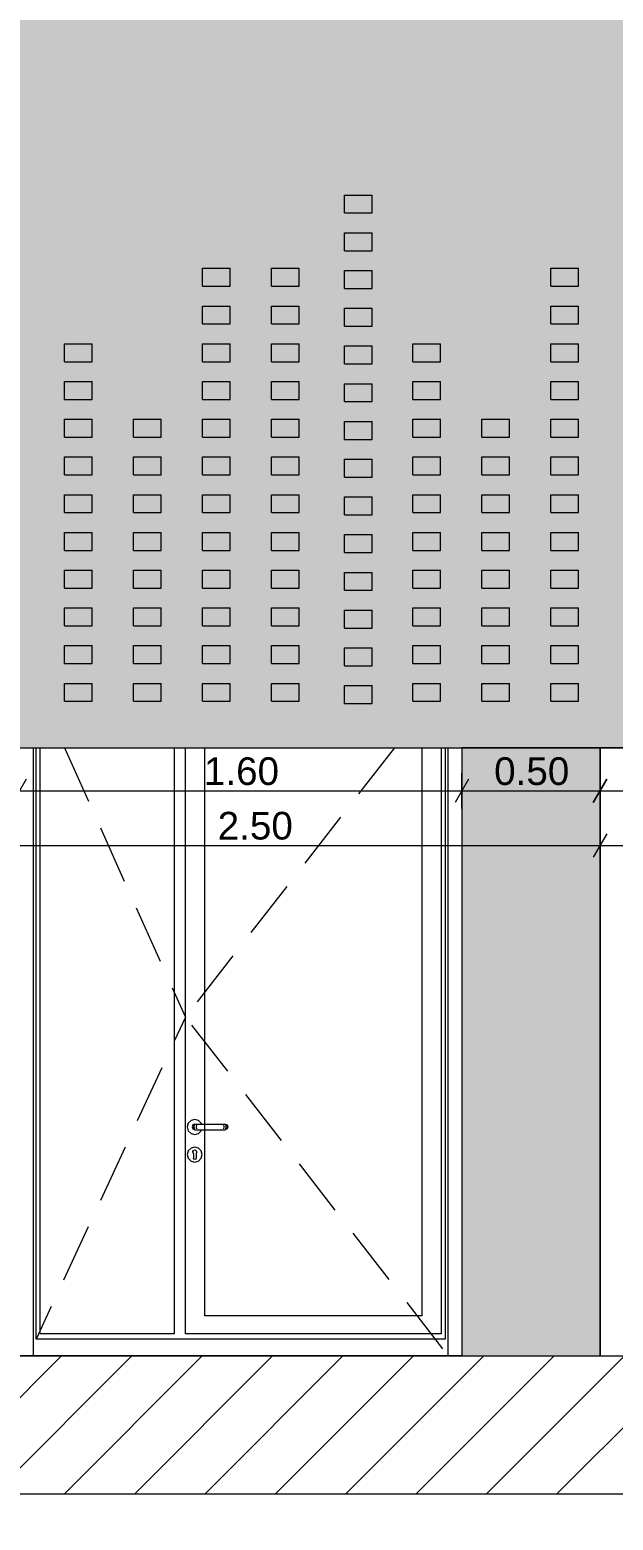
# Model space of a CAD drawing. Header units: millimetres. Extents: x 475616349 to 476941521, y 4620115302 to 4621446928.
# Drawn here: x 476659499 to 476661610, y 4620516726 to 4620522118 of the extents above; entities that cross this region are included whole.
import ezdxf

# ---------------------------------------------------------------- set-up
doc = ezdxf.new("R2010")
doc.units = ezdxf.units.MM
doc.header["$MEASUREMENT"] = 0
doc.linetypes.add('Hidden Line', pattern=[317.5, 211.666667, -105.833333])
for name, color, linetype, lineweight in [('2D Drafting - General_Pen_No__30_Pen_No__9_Pen_No__9_Pen_No__253', 252, 'Continuous', 0), ('2D Drafting - General_Pen_No__30_Pen_No__9_Pen_No__9_Pen_No__7', 7, 'Continuous', 0), ('2D Drafting - General_Pen_No__7_Pen_No__250', 7, 'Continuous', 0), ('2D Drafting - General_Pen_No__7_Pen_No__7', 7, 'Continuous', 0), ('New_2D Drafting - General_Pen_No__30_Pen_No__9_Pen_No__9_Pen_No__7', 7, 'Continuous', 0), ('New_2D Drafting - General_Pen_No__4', 7, 'Continuous', 0), ('New_2D Drafting - General_Pen_No__42', 250, 'Continuous', 0), ('New_Structural - Bearing_Pen_No__250', 7, 'Continuous', 0), ('New_zoma_Pen_No__4', 7, 'Continuous', 0), ('New_zoma_Pen_No__7', 7, 'Continuous', 0), ('zoma_Pen_No__142', 142, 'Continuous', 0)]:
    doc.layers.add(name, color=color, linetype=linetype, lineweight=lineweight)
doc.layers.add('New_2D Drafting - General_Pen_No__30_Pen_No__9_Pen_No__9_Pen_No__254', color=7, linetype='Continuous', lineweight=0, true_color=0xcccccc)
doc.layers.add('New_zoma', color=7, linetype='Continuous')
doc.layers.add('zoma', color=7, linetype='Continuous')
doc.styles.add('GENERATED_STYLE_1', font='arial.ttf')
doc.styles.add('GENERATED_STYLE_2', font='arial.ttf')
doc.dimstyles.new('GENERATED_STYLE__1', dxfattribs={"dimtxt": 200, "dimasz": 64.421331, "dimexe": 0.18, "dimexo": 3, "dimgap": 0.09, "dimtad": 1, "dimtih": 1, "dimtoh": 1, "dimlfac": 0.001, "dimzin": 0, "dimdsep": 46, "dimtxsty": 'GENERATED_STYLE_2', "dimblk": 'ARROWHEAD_2', "dimblk1": 'ARROWHEAD_2', "dimblk2": 'ARROWHEAD_2', "dimcen": 0.09, "dimclrd": 142, "dimclre": 142, "dimclrt": 142, "dimadec": 0, "dimazin": 0, "dimtfac": 1, "dimtdec": 4, "dimtmove": 0, "dimatfit": 3, "dimfxl": 1, "dimtolj": 1, "dimtzin": 0, "dimarcsym": 0})
doc.dimstyles.new('GENERATED_STYLE__18', dxfattribs={"dimtxt": 100, "dimasz": 64.421331, "dimexe": 0.18, "dimexo": 3, "dimgap": 0.09, "dimtad": 1, "dimtih": 1, "dimtoh": 1, "dimlfac": 0.001, "dimzin": 0, "dimdsep": 46, "dimtxsty": 'GENERATED_STYLE_1', "dimblk": 'ARROWHEAD_2', "dimblk1": 'ARROWHEAD_2', "dimblk2": 'ARROWHEAD_2', "dimcen": 0.09, "dimclrd": 7, "dimclre": 7, "dimclrt": 7, "dimadec": 0, "dimazin": 0, "dimtfac": 1, "dimtdec": 4, "dimtmove": 0, "dimatfit": 3, "dimfxl": 1, "dimtolj": 1, "dimtzin": 0, "dimarcsym": 0})
doc.dimstyles.new('GENERATED_STYLE__19', dxfattribs={"dimtxt": 100, "dimasz": 64.421331, "dimexe": 0.18, "dimexo": 3, "dimgap": 0.09, "dimtad": 1, "dimlfac": 0.001, "dimzin": 0, "dimdsep": 46, "dimtxsty": 'GENERATED_STYLE_1', "dimblk": 'ARROWHEAD_2', "dimblk1": 'ARROWHEAD_2', "dimblk2": 'ARROWHEAD_2', "dimcen": 0.09, "dimclrd": 7, "dimclre": 7, "dimclrt": 7, "dimadec": 0, "dimazin": 0, "dimtfac": 1, "dimtdec": 4, "dimtmove": 0, "dimatfit": 3, "dimfxl": 1, "dimtolj": 1, "dimtzin": 0, "dimarcsym": 0})

# ---------------------------------------------------------------- blocks, each defined once
blk = doc.blocks.new('*D215', base_point=(476577134.1, 4620325125.7))
at = {"layer": 'zoma_Pen_No__142', "color": 142, "linetype": 'Continuous', "lineweight": 0, "transparency": 16777216}
for p, q in [((476647960.3, 4620514642.2), (476647911.3, 4620514557.4)), ((476647935.8, 4620514536.2), (476647935.8, 4620514663.4)), ((476689711.3, 4620514557.4), (476689760.3, 4620514642.2)), ((476689735.8, 4620514536.2), (476689735.8, 4620514663.4)), ((476647894.3, 4620514599.8), (476647935.8, 4620514599.8)), ((476647935.8, 4620514599.8), (476689735.8, 4620514599.8)), ((476689735.8, 4620514599.8), (476689777.2, 4620514599.8))]:
    blk.add_line(p, q, dxfattribs=at)
at = {"layer": 'zoma_Pen_No__142', "color": 142, "lineweight": 0, "transparency": 16777216, "insert": (476668493.8, 4620514639.8), "char_height": 200, "attachment_point": 7, "style": 'GENERATED_STYLE_2'}
blk.add_mtext('\\A1;{\\pql;\\fArial CYR|b0|i0|c204|p34;41.80}', dxfattribs=at)
blk = doc.blocks.new('ARROWHEAD_2')
at = {"color": 0, "linetype": 'Continuous', "lineweight": 0}
for p, q in [((0, 0), (-1, 0)), ((-0.378, -0.655), (0.378, 0.655))]:
    blk.add_line(p, q, dxfattribs=at)
blk = doc.blocks.new('*D219', base_point=(476577134.1, 4620325125.7))
at = {"layer": 'zoma_Pen_No__142', "color": 142, "linetype": 'Continuous', "lineweight": 0, "transparency": 16777216}
for p, q in [((476655062.5, 4620515328.6), (476655062.5, 4620515455.8)), ((476661562, 4620515328.6), (476661562, 4620515455.8)), ((476655087, 4620515434.6), (476655038.1, 4620515349.8)), ((476655062.5, 4620515392.2), (476661562, 4620515392.2)), ((476661586.5, 4620515434.6), (476661537.5, 4620515349.8))]:
    blk.add_line(p, q, dxfattribs=at)
at = {"layer": 'zoma_Pen_No__142', "color": 142, "lineweight": 0, "transparency": 16777216, "insert": (476658046.2, 4620515432.2), "char_height": 200, "attachment_point": 7, "style": 'GENERATED_STYLE_2'}
blk.add_mtext('\\A1;{\\pql;\\fArial CYR|b0|i0|c204|p34;6.50}', dxfattribs=at)
blk = doc.blocks.new('*D220', base_point=(476577134.1, 4620325125.7))
at = {"layer": 'zoma_Pen_No__142', "color": 142, "linetype": 'Continuous', "lineweight": 0, "transparency": 16777216}
for p, q in [((476661562, 4620515328.6), (476661562, 4620515455.8)), ((476668462.5, 4620515328.6), (476668462.5, 4620515455.8)), ((476661586.5, 4620515434.6), (476661537.5, 4620515349.8)), ((476661562, 4620515392.2), (476668462.5, 4620515392.2)), ((476668487, 4620515434.6), (476668438.1, 4620515349.8))]:
    blk.add_line(p, q, dxfattribs=at)
at = {"layer": 'zoma_Pen_No__142', "color": 142, "lineweight": 0, "transparency": 16777216, "char_height": 200, "attachment_point": 7, "style": 'GENERATED_STYLE_2'}
for s, insert in [('\\A1;{\\pql;\\fArial CYR|b0|i0|c204|p34;6.90}', (476664746.2, 4620515432.2)), ('\\A1;{\\pql;\\fArial CYR|b0|i0|c204|p34;0.40}', (476667905.9, 4620515432.2))]:
    blk.add_mtext(s, dxfattribs=dict(at, insert=insert))
blk = doc.blocks.new('*D625', base_point=(476577134.1, 4620325125.7))
at = {"layer": 'New_zoma_Pen_No__4', "color": 7, "linetype": 'Continuous', "lineweight": 0, "transparency": 16777216}
for p, q in [((476659486.5, 4620519406.6), (476659437.6, 4620519321.8)), ((476659462, 4620519300.6), (476659462, 4620519427.8)), ((476661086.5, 4620519406.6), (476661037.6, 4620519321.8)), ((476661062, 4620519300.6), (476661062, 4620519427.8)), ((476659462, 4620519364.2), (476661062, 4620519364.2))]:
    blk.add_line(p, q, dxfattribs=at)
at = {"layer": 'New_zoma_Pen_No__7', "color": 7, "lineweight": 0, "transparency": 16777216, "insert": (476660129, 4620519384.2), "char_height": 100, "attachment_point": 7, "style": 'GENERATED_STYLE_1'}
blk.add_mtext('\\A1;{\\pql;\\fArial|b0|i0|c0|p34;1.60}', dxfattribs=at)
blk = doc.blocks.new('*D626', base_point=(476577134.1, 4620325125.7))
at = {"layer": 'New_zoma_Pen_No__4', "color": 7, "linetype": 'Continuous', "lineweight": 0, "transparency": 16777216}
for p, q in [((476661086.5, 4620519406.6), (476661037.6, 4620519321.8)), ((476661062, 4620519300.6), (476661062, 4620519427.8)), ((476661537.5, 4620519321.8), (476661586.5, 4620519406.6)), ((476661562, 4620519300.6), (476661562, 4620519427.8)), ((476661062, 4620519364.2), (476661562, 4620519364.2)), ((476661562, 4620519364.2), (476661603.5, 4620519364.2))]:
    blk.add_line(p, q, dxfattribs=at)
at = {"layer": 'New_zoma_Pen_No__7', "color": 7, "lineweight": 0, "transparency": 16777216, "insert": (476661179, 4620519384.2), "char_height": 100, "attachment_point": 7, "style": 'GENERATED_STYLE_1'}
blk.add_mtext('\\A1;{\\pql;\\fArial|b0|i0|c0|p34;0.50}', dxfattribs=at)
blk = doc.blocks.new('*D634', base_point=(476577134.1, 4620325125.7))
at = {"layer": 'New_zoma_Pen_No__4', "color": 7, "linetype": 'Continuous', "lineweight": 0, "transparency": 16777216}
for p, q in [((476659061.9, 4620519103.3), (476659061.9, 4620519230.4)), ((476661562, 4620519103.3), (476661562, 4620519230.4)), ((476659086.4, 4620519209.3), (476659037.5, 4620519124.5)), ((476659061.9, 4620519166.9), (476661562, 4620519166.9)), ((476661586.5, 4620519209.3), (476661537.5, 4620519124.5))]:
    blk.add_line(p, q, dxfattribs=at)
at = {"layer": 'New_zoma_Pen_No__7', "color": 7, "lineweight": 0, "transparency": 16777216, "insert": (476660178.9, 4620519186.9), "char_height": 100, "attachment_point": 7, "style": 'GENERATED_STYLE_1'}
blk.add_mtext('\\A1;{\\pql;\\fArial|b0|i0|c0|p34;2.50}', dxfattribs=at)
blk = doc.blocks.new('*D635', base_point=(476577134.1, 4620325125.7))
at = {"layer": 'New_zoma_Pen_No__4', "color": 7, "linetype": 'Continuous', "lineweight": 0, "transparency": 16777216}
for p, q in [((476661562, 4620519103.3), (476661562, 4620519230.4)), ((476662862.1, 4620519103.3), (476662862.1, 4620519230.4)), ((476661586.5, 4620519209.3), (476661537.5, 4620519124.5)), ((476661562, 4620519166.9), (476662862.1, 4620519166.9)), ((476662886.5, 4620519209.3), (476662837.6, 4620519124.5))]:
    blk.add_line(p, q, dxfattribs=at)
at = {"layer": 'New_zoma_Pen_No__7', "color": 7, "lineweight": 0, "transparency": 16777216, "insert": (476662079, 4620519186.9), "char_height": 100, "attachment_point": 7, "style": 'GENERATED_STYLE_1'}
blk.add_mtext('\\A1;{\\pql;\\fArial|b0|i0|c0|p34;1.30}', dxfattribs=at)
blk = doc.blocks.new('*D671', base_point=(476577134.1, 4620325125.7))
at = {"layer": 'New_zoma_Pen_No__4', "color": 7, "linetype": 'Continuous', "lineweight": 0, "transparency": 16777216}
for p, q in [((476656084.1, 4620518895.9), (476655999.4, 4620518944.8)), ((476656041.7, 4620518920.4), (476656041.7, 4620518961.8)), ((476656105.3, 4620518920.4), (476655978.2, 4620518920.4)), ((476656041.7, 4620518320.4), (476656041.7, 4620518920.4)), ((476656105.3, 4620518320.4), (476655978.2, 4620518320.4)), ((476655999.4, 4620518344.8), (476656084.1, 4620518295.9)), ((476656041.7, 4620518278.9), (476656041.7, 4620518320.4))]:
    blk.add_line(p, q, dxfattribs=at)
at = {"layer": 'New_zoma_Pen_No__7', "color": 7, "lineweight": 0, "transparency": 16777216, "insert": (476656021.7, 4620518487.3), "char_height": 100, "attachment_point": 7, "rotation": 90, "style": 'GENERATED_STYLE_1'}
blk.add_mtext('\\A1;{\\pql;\\fArial|b0|i0|c0|p34;0.60}', dxfattribs=at)
blk = doc.blocks.new('*D672', base_point=(476577134.1, 4620325125.7))
at = {"layer": 'New_zoma_Pen_No__4', "color": 7, "linetype": 'Continuous', "lineweight": 0, "transparency": 16777216}
for p, q in [((476652084.6, 4620518895.9), (476651999.8, 4620518944.8)), ((476652042.2, 4620518920.4), (476652042.2, 4620518961.8)), ((476652105.7, 4620518920.4), (476651978.6, 4620518920.4)), ((476652042.2, 4620518320.4), (476652042.2, 4620518920.4)), ((476652105.7, 4620518320.4), (476651978.6, 4620518320.4)), ((476651999.8, 4620518344.8), (476652084.6, 4620518295.9)), ((476652042.2, 4620518278.9), (476652042.2, 4620518320.4))]:
    blk.add_line(p, q, dxfattribs=at)
at = {"layer": 'New_zoma_Pen_No__7', "color": 7, "lineweight": 0, "transparency": 16777216, "insert": (476652022.2, 4620518487.3), "char_height": 100, "attachment_point": 7, "rotation": 90, "style": 'GENERATED_STYLE_1'}
blk.add_mtext('\\A1;{\\pql;\\fArial|b0|i0|c0|p34;0.60}', dxfattribs=at)
blk = doc.blocks.new('*D673', base_point=(476577134.1, 4620325125.7))
at = {"layer": 'New_zoma_Pen_No__4', "color": 7, "linetype": 'Continuous', "lineweight": 0, "transparency": 16777216}
for p, q in [((476649305.9, 4620518320.4), (476649178.7, 4620518320.4)), ((476649199.9, 4620518344.8), (476649284.7, 4620518295.9)), ((476649242.3, 4620517320.3), (476649242.3, 4620518320.4)), ((476649199.9, 4620517344.8), (476649284.7, 4620517295.8)), ((476649305.9, 4620517320.3), (476649178.7, 4620517320.3)), ((476649242.3, 4620517278.8), (476649242.3, 4620517320.3))]:
    blk.add_line(p, q, dxfattribs=at)
at = {"layer": 'New_zoma_Pen_No__7', "color": 7, "lineweight": 0, "transparency": 16777216, "insert": (476649222.3, 4620517687.3), "char_height": 100, "attachment_point": 7, "rotation": 90, "style": 'GENERATED_STYLE_1'}
blk.add_mtext('\\A1;{\\pql;\\fArial|b0|i0|c0|p34;1.00}', dxfattribs=at)
blk = doc.blocks.new('*D674', base_point=(476577134.1, 4620325125.7))
at = {"layer": 'New_zoma_Pen_No__4', "color": 7, "linetype": 'Continuous', "lineweight": 0, "transparency": 16777216}
for p, q in [((476649199.9, 4620518944.8), (476649284.7, 4620518895.9)), ((476649305.9, 4620518920.4), (476649178.7, 4620518920.4)), ((476649242.3, 4620518320.4), (476649242.3, 4620518920.4)), ((476649305.9, 4620518320.4), (476649178.7, 4620518320.4)), ((476649199.9, 4620518344.8), (476649284.7, 4620518295.9))]:
    blk.add_line(p, q, dxfattribs=at)
at = {"layer": 'New_zoma_Pen_No__7', "color": 7, "lineweight": 0, "transparency": 16777216, "insert": (476649222.3, 4620518487.3), "char_height": 100, "attachment_point": 7, "rotation": 90, "style": 'GENERATED_STYLE_1'}
blk.add_mtext('\\A1;{\\pql;\\fArial|b0|i0|c0|p34;0.60}', dxfattribs=at)
blk = doc.blocks.new('*D675', base_point=(476577134.1, 4620325125.7))
at = {"layer": 'New_zoma_Pen_No__4', "color": 7, "linetype": 'Continuous', "lineweight": 0, "transparency": 16777216}
for p, q in [((476649284.7, 4620519495.9), (476649199.9, 4620519544.8)), ((476649242.3, 4620519520.4), (476649242.3, 4620519561.8)), ((476649305.9, 4620519520.4), (476649178.7, 4620519520.4)), ((476649242.3, 4620518920.4), (476649242.3, 4620519520.4)), ((476649199.9, 4620518944.8), (476649284.7, 4620518895.9)), ((476649305.9, 4620518920.4), (476649178.7, 4620518920.4))]:
    blk.add_line(p, q, dxfattribs=at)
at = {"layer": 'New_zoma_Pen_No__7', "color": 7, "lineweight": 0, "transparency": 16777216, "insert": (476649222.3, 4620519087.3), "char_height": 100, "attachment_point": 7, "rotation": 90, "style": 'GENERATED_STYLE_1'}
blk.add_mtext('\\A1;{\\pql;\\fArial|b0|i0|c0|p34;0.60}', dxfattribs=at)
blk = doc.blocks.new('*D676', base_point=(476577134.1, 4620325125.7))
at = {"layer": 'New_zoma_Pen_No__4', "color": 7, "linetype": 'Continuous', "lineweight": 0, "transparency": 16777216}
for p, q in [((476661586.5, 4620519406.6), (476661537.5, 4620519321.8)), ((476661562, 4620519300.6), (476661562, 4620519427.8)), ((476665137.7, 4620519321.8), (476665186.7, 4620519406.6)), ((476665162.2, 4620519300.6), (476665162.2, 4620519427.8)), ((476661520.6, 4620519364.2), (476661562, 4620519364.2)), ((476661562, 4620519364.2), (476665162.2, 4620519364.2)), ((476665162.2, 4620519364.2), (476665203.6, 4620519364.2))]:
    blk.add_line(p, q, dxfattribs=at)
at = {"layer": 'New_zoma_Pen_No__7', "color": 7, "lineweight": 0, "transparency": 16777216, "insert": (476663229.1, 4620519384.2), "char_height": 100, "attachment_point": 7, "style": 'GENERATED_STYLE_1'}
blk.add_mtext('\\A1;{\\pql;\\fArial|b0|i0|c0|p34;3.60}', dxfattribs=at)
blk = doc.blocks.new('*D739', base_point=(476577134.1, 4620325125.7))
at = {"layer": 'New_zoma_Pen_No__4', "color": 7, "linetype": 'Continuous', "lineweight": 0, "transparency": 16777216}
for p, q in [((476654686.5, 4620522623.4), (476654637.5, 4620522538.6)), ((476654662, 4620522517.5), (476654662, 4620522644.6)), ((476661937.7, 4620522538.6), (476661986.6, 4620522623.4)), ((476661962.1, 4620522517.5), (476661962.1, 4620522644.6)), ((476654620.6, 4620522581), (476654662, 4620522581)), ((476654662, 4620522581), (476661962.1, 4620522581)), ((476661962.1, 4620522581), (476662003.6, 4620522581))]:
    blk.add_line(p, q, dxfattribs=at)
at = {"layer": 'New_zoma_Pen_No__7', "color": 7, "lineweight": 0, "transparency": 16777216, "insert": (476658179, 4620522601), "char_height": 100, "attachment_point": 7, "style": 'GENERATED_STYLE_1'}
blk.add_mtext('\\A1;{\\pql;\\fArial|b0|i0|c0|p34;7.30}', dxfattribs=at)

msp = doc.modelspace()

# ---------------------------------------------------------------- hatches: boundary and pattern name
at = {"layer": '2D Drafting - General_Pen_No__30_Pen_No__9_Pen_No__9_Pen_No__253', "linetype": 'Continuous', "lineweight": 0}
h = msp.add_hatch(dxfattribs=at)
h.set_pattern_fill('BRICK___RUNNING_BOND', color=252, style=0, pattern_type=2)
h.set_pattern_definition([(0, (476692910.175, 4620522353.93), (0, 66.64), []), (90, (476692910.17, 4620522353.93), (-244.8, 0), [66.64, -66.64]), (90, (476693032.57, 4620522420.57), (-244.8, 0), [66.64, -66.64])])
h.paths.add_polyline_path([(476647692.13, 4620532819.956), (476647692.13, 4620519520.362), (476648861.998, 4620519520.362), (476648862.006, 4620522120.37), (476648862.006, 4620523542.007), (476648862.006, 4620531720.362), (476648862.006, 4620531932.715), (476648862.006, 4620532420.362), (476654662.006, 4620532420.362), (476654662.006, 4620519520.362), (476661919.968, 4620519520.362), (476661962.147, 4620519520.362), (476661962.147, 4620522820.364), (476661962.147, 4620525320.374), (476661962.147, 4620525944.887), (476661962.147, 4620532420.374), (476665762.003, 4620532420.374), (476665762.003, 4620522120.38), (476665162.198, 4620522120.38), (476665162.198, 4620517320.329), (476668462.159, 4620517320.329), (476668462.159, 4620517320.295), (476668932.159, 4620517320.295), (476668932.159, 4620532819.956), (476661962.147, 4620532819.956), (476655062.006, 4620532819.956)])
h.paths.add_polyline_path([(476661562.006, 4620526020.374), (476655062.006, 4620526020.374), (476655062.006, 4620528520.374), (476661562.006, 4620528520.374)], flags=0)
h.paths.add_polyline_path([(476661562.006, 4620522820.364), (476655062.006, 4620522820.364), (476655062.006, 4620525320.374), (476661562.006, 4620525320.374)], flags=0)
h.paths.add_polyline_path([(476661562.006, 4620529220.374), (476655062.006, 4620529220.374), (476655062.006, 4620531720.361), (476661562.006, 4620531720.361)], flags=0)
h.paths.add_polyline_path([(476656112.047, 4620522120.412), (476656112.047, 4620519620.412), (476657707.931, 4620519620.412), (476657712.047, 4620519620.412), (476657712.047, 4620522120.412)], flags=0)
h.paths.add_polyline_path([(476666262.224, 4620522120.362), (476666262.224, 4620520520.362), (476667862.223, 4620520520.362), (476667862.223, 4620522120.362)], flags=0)
h.paths.add_polyline_path([(476667862.223, 4620530120.362), (476667862.223, 4620531720.362), (476666262.224, 4620531720.362), (476666262.224, 4620530120.362)], flags=0)
h.paths.add_polyline_path([(476666262.228, 4620528520.362), (476666262.228, 4620526920.362), (476667862.228, 4620526920.362), (476667862.228, 4620528520.362)], flags=0)
h.paths.add_polyline_path([(476666262.228, 4620523720.362), (476667862.228, 4620523720.362), (476667862.228, 4620525320.362), (476666262.228, 4620525320.362)], flags=0)
h.paths.add_polyline_path([(476666262.435, 4620518320.362), (476667862.006, 4620518320.362), (476667862.006, 4620518920.362), (476666262.435, 4620518920.362)], flags=0)
at = {"layer": '2D Drafting - General_Pen_No__7_Pen_No__7', "linetype": 'Continuous', "lineweight": 0}
h = msp.add_hatch(dxfattribs=at)
h.set_pattern_fill('MASONRY_BLOCK', style=0, pattern_type=2)
h.set_pattern_definition([(45, (476577134.07, 4620325125.74), (-127.27922, 127.27922), [])])
h.paths.add_polyline_path([(476694428.066, 4620517320.282), (476694428.066, 4620516820.283), (476638024.67, 4620516820.283), (476638024.67, 4620517320.273), (476652661.483, 4620517320.304)])
at = {"layer": 'New_2D Drafting - General_Pen_No__30_Pen_No__9_Pen_No__9_Pen_No__254', "linetype": 'Continuous', "lineweight": 0, "true_color": 0xcccccc}
msp.add_hatch(color=254, dxfattribs=at).paths.add_polyline_path([(476661061.964, 4620517320.21), (476661562.007, 4620517320.123), (476661562.006, 4620519520.362), (476661062.028, 4620519520.362)])
at = {"layer": 'New_2D Drafting - General_Pen_No__42', "linetype": 'Continuous', "lineweight": 0}
h = msp.add_hatch(dxfattribs=at)
h.set_pattern_fill('CUT_STONE', color=250, style=0, pattern_type=2)
h.set_pattern_definition([(45, (476577134.07, 4620325925.74), (-254.55844, 254.55844), [0, -240, 0, -360]), (110, (476577934.07, 4620325925.74), (338.28934, 123.12725), [0, -176, 0, -304])])
h.paths.add_polyline_path([(476661562.006, 4620519520.362), (476661562.006, 4620517320.322), (476665162.198, 4620517320.329), (476665162.198, 4620519520.362), (476665162.198, 4620519620.419), (476661962.147, 4620519620.419), (476661962.147, 4620519520.362)])
h.paths.add_polyline_path([(476664461.639, 4620518320.362), (476664461.639, 4620518920.362), (476662862.067, 4620518920.362), (476662862.067, 4620518320.362)], flags=0)

# ---------------------------------------------------------------- linework, layer by layer
at = {"layer": '2D Drafting - General_Pen_No__30_Pen_No__9_Pen_No__9_Pen_No__7', "color": 7, "linetype": 'Continuous', "lineweight": 0, "flags": 128}
msp.add_lwpolyline([(476661962.147, 4620532819.956), (476655062.006, 4620532819.956), (476647692.13, 4620532819.956), (476647692.13, 4620519520.362), (476648861.998, 4620519520.362), (476648862.006, 4620522120.37), (476648862.006, 4620523542.007), (476648862.006, 4620531720.362), (476648862.006, 4620531932.715), (476648862.006, 4620532420.362), (476654662.006, 4620532420.362), (476654662.006, 4620519520.362), (476661919.968, 4620519520.362)], dxfattribs=at)
at = {"layer": '2D Drafting - General_Pen_No__7_Pen_No__250', "color": 7, "linetype": 'Continuous', "lineweight": 0, "flags": 128}
msp.add_lwpolyline([(476694428.066, 4620517320.282), (476694428.066, 4620516820.283), (476638024.67, 4620516820.283), (476638024.67, 4620517320.273), (476652661.483, 4620517320.304)], close=True, dxfattribs=at)
at = {"layer": '2D Drafting - General_Pen_No__7_Pen_No__7', "color": 7, "linetype": 'Continuous', "lineweight": 0, "flags": 128}
for points in [[(476661057.906, 4620517320.3), (476659462.028, 4620517320.3), (476659462.028, 4620519520.319)], [(476661012.022, 4620519520.319), (476661012.022, 4620517320.259), (476659512.022, 4620517320.26), (476659512.022, 4620519520.319)], [(476661002.022, 4620519520.319), (476661002.022, 4620517380.26), (476659522.022, 4620517380.26), (476659522.022, 4620519520.319)], [(476660022.022, 4620519520.319), (476660022.022, 4620517400.26), (476659537.022, 4620517400.26), (476659537.022, 4620519520.319)], [(476660987.022, 4620519520.319), (476660987.022, 4620517400.26), (476660062.022, 4620517400.26), (476660062.022, 4620518546.138), (476660062.019, 4620519520.319)], [(476660917.022, 4620519520.319), (476660917.022, 4620517465.26), (476660132.022, 4620517465.26), (476660132.022, 4620519520.319)], [(476661062.028, 4620519520.21), (476661062.033, 4620519340.258), (476661062.092, 4620517320.258), (476661057.906, 4620517320.259)]]:
    msp.add_lwpolyline(points, dxfattribs=at)
at = {"layer": '2D Drafting - General_Pen_No__7_Pen_No__7', "color": 7, "linetype": 'Hidden Line', "lineweight": 0, "flags": 128}
for points in [[(476659624.274, 4620519520.319), (476660062.022, 4620518546.138), (476659522.022, 4620517380.26)], [(476660818.133, 4620519520.319), (476660062.022, 4620518546.138), (476661011.246, 4620517321.543)]]:
    msp.add_lwpolyline(points, dxfattribs=at)
at = {"layer": 'New_2D Drafting - General_Pen_No__30_Pen_No__9_Pen_No__9_Pen_No__7', "color": 7, "linetype": 'Continuous', "lineweight": 0, "flags": 128}
msp.add_lwpolyline([(476661061.964, 4620517320.21), (476661562.007, 4620517320.123), (476661562.006, 4620519520.362), (476661062.028, 4620519520.362)], close=True, dxfattribs=at)
at = {"layer": 'New_2D Drafting - General_Pen_No__4', "color": 7, "linetype": 'Continuous', "lineweight": 0, "flags": 128}
msp.add_lwpolyline([(476661562.006, 4620519520.362), (476661562.006, 4620517320.322), (476665162.198, 4620517320.329), (476665162.198, 4620519520.362), (476665162.198, 4620519620.419), (476661962.147, 4620519620.419), (476661962.147, 4620519520.362)], close=True, dxfattribs=at)
at = {"layer": 'New_Structural - Bearing_Pen_No__250', "color": 7, "linetype": 'Continuous', "lineweight": 0}
for p, q in [((476660637.786, 4620521454.978), (476660637.786, 4620521519.978)), ((476660637.786, 4620521519.978), (476660737.458, 4620521519.978)), ((476660737.458, 4620521454.978), (476660737.458, 4620521519.978)), ((476660637.786, 4620521454.978), (476660737.458, 4620521454.978)), ((476660637.786, 4620521318.461), (476660637.786, 4620521383.461)), ((476660637.786, 4620521383.461), (476660737.458, 4620521383.461)), ((476660737.458, 4620521318.461), (476660737.458, 4620521383.461)), ((476660637.786, 4620521318.461), (476660737.458, 4620521318.461)), ((476660124.479, 4620521189.911), (476660124.479, 4620521254.911)), ((476660124.479, 4620521254.911), (476660224.152, 4620521254.911)), ((476660224.152, 4620521189.911), (476660224.152, 4620521254.911)), ((476660374.152, 4620521189.911), (476660374.152, 4620521254.911)), ((476660374.152, 4620521254.911), (476660473.824, 4620521254.911)), ((476660473.824, 4620521189.911), (476660473.824, 4620521254.911)), ((476660637.786, 4620521181.944), (476660637.786, 4620521246.944)), ((476660637.786, 4620521246.944), (476660737.458, 4620521246.944)), ((476660737.458, 4620521181.944), (476660737.458, 4620521246.944)), ((476661384.445, 4620521189.911), (476661384.445, 4620521254.911)), ((476661384.445, 4620521254.911), (476661484.117, 4620521254.911)), ((476661484.117, 4620521189.911), (476661484.117, 4620521254.911)), ((476660124.479, 4620521189.911), (476660224.152, 4620521189.911)), ((476660374.152, 4620521189.911), (476660473.824, 4620521189.911)), ((476660637.786, 4620521181.944), (476660737.458, 4620521181.944)), ((476661384.445, 4620521189.911), (476661484.117, 4620521189.911)), ((476660124.479, 4620521053.394), (476660124.479, 4620521118.394)), ((476660124.479, 4620521118.394), (476660224.152, 4620521118.394)), ((476660224.152, 4620521053.394), (476660224.152, 4620521118.394)), ((476660374.152, 4620521053.394), (476660374.152, 4620521118.394)), ((476660374.152, 4620521118.394), (476660473.824, 4620521118.394)), ((476660473.824, 4620521053.394), (476660473.824, 4620521118.394)), ((476660637.829, 4620521045.426), (476660637.829, 4620521110.426)), ((476660637.829, 4620521110.426), (476660737.502, 4620521110.426)), ((476660737.502, 4620521045.426), (476660737.502, 4620521110.426)), ((476661384.445, 4620521053.394), (476661384.445, 4620521118.394)), ((476661384.445, 4620521118.394), (476661484.117, 4620521118.394)), ((476661484.117, 4620521053.394), (476661484.117, 4620521118.394)), ((476660124.479, 4620521053.394), (476660224.152, 4620521053.394)), ((476660374.152, 4620521053.394), (476660473.824, 4620521053.394)), ((476661384.445, 4620521053.394), (476661484.117, 4620521053.394)), ((476660637.829, 4620521045.426), (476660737.502, 4620521045.426)), ((476659625.135, 4620520916.877), (476659625.135, 4620520981.877)), ((476659625.135, 4620520981.877), (476659724.807, 4620520981.877)), ((476659724.807, 4620520916.877), (476659724.807, 4620520981.877)), ((476660124.479, 4620520916.877), (476660124.479, 4620520981.877)), ((476660124.479, 4620520981.877), (476660224.152, 4620520981.877)), ((476660224.152, 4620520916.877), (476660224.152, 4620520981.877)), ((476660374.152, 4620520916.877), (476660374.152, 4620520981.877)), ((476660374.152, 4620520981.877), (476660473.824, 4620520981.877)), ((476660473.824, 4620520916.877), (476660473.824, 4620520981.877)), ((476660637.829, 4620520908.909), (476660637.829, 4620520973.909)), ((476660637.829, 4620520973.909), (476660737.502, 4620520973.909)), ((476660737.502, 4620520908.909), (476660737.502, 4620520973.909)), ((476660885.1, 4620520916.877), (476660885.1, 4620520981.877)), ((476660885.1, 4620520981.877), (476660984.772, 4620520981.877)), ((476660984.772, 4620520916.877), (476660984.772, 4620520981.877)), ((476661384.445, 4620520916.877), (476661384.445, 4620520981.877)), ((476661384.445, 4620520981.877), (476661484.117, 4620520981.877)), ((476661484.117, 4620520916.877), (476661484.117, 4620520981.877)), ((476659625.135, 4620520916.877), (476659724.807, 4620520916.877)), ((476660124.479, 4620520916.877), (476660224.152, 4620520916.877)), ((476660374.152, 4620520916.877), (476660473.824, 4620520916.877)), ((476660637.829, 4620520908.909), (476660737.502, 4620520908.909)), ((476660885.1, 4620520916.877), (476660984.772, 4620520916.877)), ((476661384.445, 4620520916.877), (476661484.117, 4620520916.877)), ((476659625.135, 4620520780.359), (476659625.135, 4620520845.359)), ((476659625.135, 4620520845.359), (476659724.807, 4620520845.359)), ((476659724.807, 4620520780.359), (476659724.807, 4620520845.359)), ((476660124.479, 4620520780.359), (476660124.479, 4620520845.359)), ((476660124.479, 4620520845.359), (476660224.152, 4620520845.359)), ((476660224.152, 4620520780.359), (476660224.152, 4620520845.359)), ((476660374.152, 4620520780.359), (476660374.152, 4620520845.359)), ((476660374.152, 4620520845.359), (476660473.824, 4620520845.359)), ((476660473.824, 4620520780.359), (476660473.824, 4620520845.359)), ((476660637.829, 4620520772.392), (476660637.829, 4620520837.392)), ((476660637.829, 4620520837.392), (476660737.502, 4620520837.392)), ((476660737.502, 4620520772.392), (476660737.502, 4620520837.392)), ((476660885.1, 4620520780.359), (476660885.1, 4620520845.359)), ((476660885.1, 4620520845.359), (476660984.772, 4620520845.359)), ((476660984.772, 4620520780.359), (476660984.772, 4620520845.359)), ((476661384.445, 4620520780.359), (476661384.445, 4620520845.359)), ((476661384.445, 4620520845.359), (476661484.117, 4620520845.359)), ((476661484.117, 4620520780.359), (476661484.117, 4620520845.359)), ((476659625.135, 4620520780.359), (476659724.807, 4620520780.359)), ((476660124.479, 4620520780.359), (476660224.152, 4620520780.359)), ((476660374.152, 4620520780.359), (476660473.824, 4620520780.359)), ((476660885.1, 4620520780.359), (476660984.772, 4620520780.359)), ((476661384.445, 4620520780.359), (476661484.117, 4620520780.359)), ((476660637.829, 4620520772.392), (476660737.502, 4620520772.392)), ((476659625.135, 4620520643.842), (476659625.135, 4620520708.842)), ((476659625.135, 4620520708.842), (476659724.807, 4620520708.842)), ((476659724.807, 4620520643.842), (476659724.807, 4620520708.842)), ((476659874.807, 4620520643.842), (476659874.807, 4620520708.842)), ((476659874.807, 4620520708.842), (476659974.479, 4620520708.842)), ((476659974.479, 4620520643.842), (476659974.479, 4620520708.842)), ((476660124.479, 4620520643.842), (476660124.479, 4620520708.842)), ((476660124.479, 4620520708.842), (476660224.152, 4620520708.842)), ((476660224.152, 4620520643.842), (476660224.152, 4620520708.842)), ((476660374.152, 4620520643.842), (476660374.152, 4620520708.842)), ((476660374.152, 4620520708.842), (476660473.824, 4620520708.842)), ((476660473.824, 4620520643.842), (476660473.824, 4620520708.842)), ((476660637.829, 4620520635.875), (476660637.829, 4620520700.875)), ((476660637.829, 4620520700.875), (476660737.502, 4620520700.875)), ((476660737.502, 4620520635.875), (476660737.502, 4620520700.875)), ((476660885.1, 4620520643.842), (476660885.1, 4620520708.842)), ((476660885.1, 4620520708.842), (476660984.772, 4620520708.842)), ((476660984.772, 4620520643.842), (476660984.772, 4620520708.842)), ((476661134.772, 4620520643.842), (476661134.772, 4620520708.842)), ((476661134.772, 4620520708.842), (476661234.445, 4620520708.842)), ((476661234.445, 4620520643.842), (476661234.445, 4620520708.842)), ((476661384.445, 4620520643.842), (476661384.445, 4620520708.842)), ((476661384.445, 4620520708.842), (476661484.117, 4620520708.842)), ((476661484.117, 4620520643.842), (476661484.117, 4620520708.842)), ((476659625.135, 4620520643.842), (476659724.807, 4620520643.842)), ((476659874.807, 4620520643.842), (476659974.479, 4620520643.842)), ((476660124.479, 4620520643.842), (476660224.152, 4620520643.842)), ((476660374.152, 4620520643.842), (476660473.824, 4620520643.842)), ((476660637.829, 4620520635.875), (476660737.502, 4620520635.875)), ((476660885.1, 4620520643.842), (476660984.772, 4620520643.842)), ((476661134.772, 4620520643.842), (476661234.445, 4620520643.842)), ((476661384.445, 4620520643.842), (476661484.117, 4620520643.842)), ((476659625.135, 4620520507.325), (476659625.135, 4620520572.325)), ((476659625.135, 4620520572.325), (476659724.807, 4620520572.325)), ((476659724.807, 4620520507.325), (476659724.807, 4620520572.325)), ((476659874.807, 4620520507.325), (476659874.807, 4620520572.325)), ((476659874.807, 4620520572.325), (476659974.479, 4620520572.325)), ((476659974.479, 4620520507.325), (476659974.479, 4620520572.325)), ((476660124.479, 4620520507.325), (476660124.479, 4620520572.325)), ((476660124.479, 4620520572.325), (476660224.152, 4620520572.325)), ((476660224.152, 4620520507.325), (476660224.152, 4620520572.325)), ((476660374.152, 4620520507.325), (476660374.152, 4620520572.325)), ((476660374.152, 4620520572.325), (476660473.824, 4620520572.325)), ((476660473.824, 4620520507.325), (476660473.824, 4620520572.325)), ((476660637.829, 4620520499.357), (476660637.829, 4620520564.357)), ((476660637.829, 4620520564.357), (476660737.502, 4620520564.357)), ((476660737.502, 4620520499.357), (476660737.502, 4620520564.357)), ((476660885.1, 4620520507.325), (476660885.1, 4620520572.325)), ((476660885.1, 4620520572.325), (476660984.772, 4620520572.325)), ((476660984.772, 4620520507.325), (476660984.772, 4620520572.325)), ((476661134.772, 4620520507.325), (476661134.772, 4620520572.325)), ((476661134.772, 4620520572.325), (476661234.445, 4620520572.325)), ((476661234.445, 4620520507.325), (476661234.445, 4620520572.325)), ((476661384.445, 4620520507.325), (476661384.445, 4620520572.325)), ((476661384.445, 4620520572.325), (476661484.117, 4620520572.325)), ((476661484.117, 4620520507.325), (476661484.117, 4620520572.325)), ((476659625.135, 4620520507.325), (476659724.807, 4620520507.325)), ((476659874.807, 4620520507.325), (476659974.479, 4620520507.325)), ((476660124.479, 4620520507.325), (476660224.152, 4620520507.325)), ((476660374.152, 4620520507.325), (476660473.824, 4620520507.325)), ((476660885.1, 4620520507.325), (476660984.772, 4620520507.325)), ((476661134.772, 4620520507.325), (476661234.445, 4620520507.325)), ((476661384.445, 4620520507.325), (476661484.117, 4620520507.325)), ((476660637.829, 4620520499.357), (476660737.502, 4620520499.357)), ((476659625.135, 4620520370.808), (476659625.135, 4620520435.808)), ((476659625.135, 4620520435.808), (476659724.807, 4620520435.808)), ((476659724.807, 4620520370.808), (476659724.807, 4620520435.808)), ((476659874.807, 4620520370.808), (476659874.807, 4620520435.808)), ((476659874.807, 4620520435.808), (476659974.479, 4620520435.808)), ((476659974.479, 4620520370.808), (476659974.479, 4620520435.808)), ((476660124.479, 4620520370.808), (476660124.479, 4620520435.808)), ((476660124.479, 4620520435.808), (476660224.152, 4620520435.808)), ((476660224.152, 4620520370.808), (476660224.152, 4620520435.808)), ((476660374.152, 4620520370.808), (476660374.152, 4620520435.808)), ((476660374.152, 4620520435.808), (476660473.824, 4620520435.808)), ((476660473.824, 4620520370.808), (476660473.824, 4620520435.808)), ((476660637.829, 4620520362.84), (476660637.829, 4620520427.84)), ((476660637.829, 4620520427.84), (476660737.502, 4620520427.84)), ((476660737.502, 4620520362.84), (476660737.502, 4620520427.84)), ((476660885.1, 4620520370.808), (476660885.1, 4620520435.808)), ((476660885.1, 4620520435.808), (476660984.772, 4620520435.808)), ((476660984.772, 4620520370.808), (476660984.772, 4620520435.808)), ((476661134.772, 4620520370.808), (476661134.772, 4620520435.808)), ((476661134.772, 4620520435.808), (476661234.445, 4620520435.808)), ((476661234.445, 4620520370.808), (476661234.445, 4620520435.808)), ((476661384.445, 4620520370.808), (476661384.445, 4620520435.808)), ((476661384.445, 4620520435.808), (476661484.117, 4620520435.808)), ((476661484.117, 4620520370.808), (476661484.117, 4620520435.808)), ((476659625.135, 4620520370.808), (476659724.807, 4620520370.808)), ((476659874.807, 4620520370.808), (476659974.479, 4620520370.808)), ((476660124.479, 4620520370.808), (476660224.152, 4620520370.808)), ((476660374.152, 4620520370.808), (476660473.824, 4620520370.808)), ((476660637.829, 4620520362.84), (476660737.502, 4620520362.84)), ((476660885.1, 4620520370.808), (476660984.772, 4620520370.808)), ((476661134.772, 4620520370.808), (476661234.445, 4620520370.808)), ((476661384.445, 4620520370.808), (476661484.117, 4620520370.808)), ((476659625.135, 4620520234.29), (476659625.135, 4620520299.29)), ((476659625.135, 4620520299.29), (476659724.807, 4620520299.29)), ((476659724.807, 4620520234.29), (476659724.807, 4620520299.29)), ((476659874.807, 4620520234.29), (476659874.807, 4620520299.29)), ((476659874.807, 4620520299.29), (476659974.479, 4620520299.29)), ((476659974.479, 4620520234.29), (476659974.479, 4620520299.29)), ((476660124.479, 4620520234.29), (476660124.479, 4620520299.29)), ((476660124.479, 4620520299.29), (476660224.152, 4620520299.29)), ((476660224.152, 4620520234.29), (476660224.152, 4620520299.29)), ((476660374.152, 4620520234.29), (476660374.152, 4620520299.29)), ((476660374.152, 4620520299.29), (476660473.824, 4620520299.29)), ((476660473.824, 4620520234.29), (476660473.824, 4620520299.29)), ((476660637.829, 4620520226.323), (476660637.829, 4620520291.323)), ((476660637.829, 4620520291.323), (476660737.502, 4620520291.323)), ((476660737.502, 4620520226.323), (476660737.502, 4620520291.323)), ((476660885.1, 4620520234.29), (476660885.1, 4620520299.29)), ((476660885.1, 4620520299.29), (476660984.772, 4620520299.29)), ((476660984.772, 4620520234.29), (476660984.772, 4620520299.29)), ((476661134.772, 4620520234.29), (476661134.772, 4620520299.29)), ((476661134.772, 4620520299.29), (476661234.445, 4620520299.29)), ((476661234.445, 4620520234.29), (476661234.445, 4620520299.29)), ((476661384.445, 4620520234.29), (476661384.445, 4620520299.29)), ((476661384.445, 4620520299.29), (476661484.117, 4620520299.29)), ((476661484.117, 4620520234.29), (476661484.117, 4620520299.29)), ((476659625.135, 4620520234.29), (476659724.807, 4620520234.29)), ((476659874.807, 4620520234.29), (476659974.479, 4620520234.29)), ((476660124.479, 4620520234.29), (476660224.152, 4620520234.29)), ((476660374.152, 4620520234.29), (476660473.824, 4620520234.29)), ((476660637.829, 4620520226.323), (476660737.502, 4620520226.323)), ((476660885.1, 4620520234.29), (476660984.772, 4620520234.29)), ((476661134.772, 4620520234.29), (476661234.445, 4620520234.29)), ((476661384.445, 4620520234.29), (476661484.117, 4620520234.29)), ((476659625.135, 4620520097.773), (476659625.135, 4620520162.773)), ((476659625.135, 4620520162.773), (476659724.807, 4620520162.773)), ((476659724.807, 4620520097.773), (476659724.807, 4620520162.773)), ((476659874.807, 4620520097.773), (476659874.807, 4620520162.773)), ((476659874.807, 4620520162.773), (476659974.479, 4620520162.773)), ((476659974.479, 4620520097.773), (476659974.479, 4620520162.773)), ((476660124.479, 4620520097.773), (476660124.479, 4620520162.773)), ((476660124.479, 4620520162.773), (476660224.152, 4620520162.773)), ((476660224.152, 4620520097.773), (476660224.152, 4620520162.773)), ((476660374.152, 4620520097.773), (476660374.152, 4620520162.773)), ((476660374.152, 4620520162.773), (476660473.824, 4620520162.773)), ((476660473.824, 4620520097.773), (476660473.824, 4620520162.773)), ((476660637.829, 4620520089.806), (476660637.829, 4620520154.806)), ((476660637.829, 4620520154.806), (476660737.502, 4620520154.806)), ((476660737.502, 4620520089.806), (476660737.502, 4620520154.806)), ((476660885.1, 4620520097.773), (476660885.1, 4620520162.773)), ((476660885.1, 4620520162.773), (476660984.772, 4620520162.773)), ((476660984.772, 4620520097.773), (476660984.772, 4620520162.773)), ((476661134.772, 4620520097.773), (476661134.772, 4620520162.773)), ((476661134.772, 4620520162.773), (476661234.445, 4620520162.773)), ((476661234.445, 4620520097.773), (476661234.445, 4620520162.773)), ((476661384.445, 4620520097.773), (476661384.445, 4620520162.773)), ((476661384.445, 4620520162.773), (476661484.117, 4620520162.773)), ((476661484.117, 4620520097.773), (476661484.117, 4620520162.773)), ((476659625.135, 4620520097.773), (476659724.807, 4620520097.773)), ((476659874.807, 4620520097.773), (476659974.479, 4620520097.773)), ((476660124.479, 4620520097.773), (476660224.152, 4620520097.773)), ((476660374.152, 4620520097.773), (476660473.824, 4620520097.773)), ((476660637.829, 4620520089.806), (476660737.502, 4620520089.806)), ((476660885.1, 4620520097.773), (476660984.772, 4620520097.773)), ((476661134.772, 4620520097.773), (476661234.445, 4620520097.773)), ((476661384.445, 4620520097.773), (476661484.117, 4620520097.773)), ((476659625.135, 4620519961.256), (476659625.135, 4620520026.256)), ((476659625.135, 4620520026.256), (476659724.807, 4620520026.256)), ((476659724.807, 4620519961.256), (476659724.807, 4620520026.256)), ((476659874.807, 4620519961.256), (476659874.807, 4620520026.256)), ((476659874.807, 4620520026.256), (476659974.479, 4620520026.256)), ((476659974.479, 4620519961.256), (476659974.479, 4620520026.256)), ((476660124.479, 4620519961.256), (476660124.479, 4620520026.256)), ((476660124.479, 4620520026.256), (476660224.152, 4620520026.256)), ((476660224.152, 4620519961.256), (476660224.152, 4620520026.256)), ((476660374.152, 4620519961.256), (476660374.152, 4620520026.256)), ((476660374.152, 4620520026.256), (476660473.824, 4620520026.256)), ((476660473.824, 4620519961.256), (476660473.824, 4620520026.256)), ((476660885.1, 4620519961.256), (476660885.1, 4620520026.256)), ((476660885.1, 4620520026.256), (476660984.772, 4620520026.256)), ((476660984.772, 4620519961.256), (476660984.772, 4620520026.256)), ((476661134.772, 4620519961.256), (476661134.772, 4620520026.256)), ((476661134.772, 4620520026.256), (476661234.445, 4620520026.256)), ((476661234.445, 4620519961.256), (476661234.445, 4620520026.256)), ((476661384.445, 4620519961.256), (476661384.445, 4620520026.256)), ((476661384.445, 4620520026.256), (476661484.117, 4620520026.256)), ((476661484.117, 4620519961.256), (476661484.117, 4620520026.256)), ((476660637.829, 4620519953.288), (476660637.829, 4620520018.288)), ((476660637.829, 4620520018.288), (476660737.502, 4620520018.288)), ((476660737.502, 4620519953.288), (476660737.502, 4620520018.288)), ((476659625.135, 4620519961.256), (476659724.807, 4620519961.256)), ((476659874.807, 4620519961.256), (476659974.479, 4620519961.256)), ((476660124.479, 4620519961.256), (476660224.152, 4620519961.256)), ((476660374.152, 4620519961.256), (476660473.824, 4620519961.256)), ((476660637.829, 4620519953.288), (476660737.502, 4620519953.288)), ((476660885.1, 4620519961.256), (476660984.772, 4620519961.256)), ((476661134.772, 4620519961.256), (476661234.445, 4620519961.256)), ((476661384.445, 4620519961.256), (476661484.117, 4620519961.256)), ((476659625.135, 4620519824.738), (476659625.135, 4620519889.738)), ((476659625.135, 4620519889.738), (476659724.807, 4620519889.738)), ((476659724.807, 4620519824.738), (476659724.807, 4620519889.738)), ((476659874.807, 4620519824.738), (476659874.807, 4620519889.738)), ((476659874.807, 4620519889.738), (476659974.479, 4620519889.738)), ((476659974.479, 4620519824.738), (476659974.479, 4620519889.738)), ((476660124.479, 4620519824.738), (476660124.479, 4620519889.738)), ((476660124.479, 4620519889.738), (476660224.152, 4620519889.738)), ((476660224.152, 4620519824.738), (476660224.152, 4620519889.738)), ((476660374.152, 4620519824.738), (476660374.152, 4620519889.738)), ((476660374.152, 4620519889.738), (476660473.824, 4620519889.738)), ((476660473.824, 4620519824.738), (476660473.824, 4620519889.738)), ((476660637.829, 4620519816.771), (476660637.829, 4620519881.771)), ((476660637.829, 4620519881.771), (476660737.502, 4620519881.771)), ((476660737.502, 4620519816.771), (476660737.502, 4620519881.771)), ((476660885.1, 4620519824.738), (476660885.1, 4620519889.738)), ((476660885.1, 4620519889.738), (476660984.772, 4620519889.738)), ((476660984.772, 4620519824.738), (476660984.772, 4620519889.738)), ((476661134.772, 4620519824.738), (476661134.772, 4620519889.738)), ((476661134.772, 4620519889.738), (476661234.445, 4620519889.738)), ((476661234.445, 4620519824.738), (476661234.445, 4620519889.738)), ((476661384.445, 4620519824.738), (476661384.445, 4620519889.738)), ((476661384.445, 4620519889.738), (476661484.117, 4620519889.738)), ((476661484.117, 4620519824.738), (476661484.117, 4620519889.738)), ((476659625.135, 4620519824.738), (476659724.807, 4620519824.738)), ((476659874.807, 4620519824.738), (476659974.479, 4620519824.738)), ((476660124.479, 4620519824.738), (476660224.152, 4620519824.738)), ((476660374.152, 4620519824.738), (476660473.824, 4620519824.738)), ((476660637.829, 4620519816.771), (476660737.502, 4620519816.771)), ((476660885.1, 4620519824.738), (476660984.772, 4620519824.738)), ((476661134.772, 4620519824.738), (476661234.445, 4620519824.738)), ((476661384.445, 4620519824.738), (476661484.117, 4620519824.738)), ((476659625.135, 4620519688.221), (476659625.135, 4620519753.221)), ((476659625.135, 4620519753.221), (476659724.807, 4620519753.221)), ((476659724.807, 4620519688.221), (476659724.807, 4620519753.221)), ((476659874.807, 4620519688.221), (476659874.807, 4620519753.221)), ((476659874.807, 4620519753.221), (476659974.479, 4620519753.221)), ((476659974.479, 4620519688.221), (476659974.479, 4620519753.221)), ((476660124.479, 4620519688.221), (476660124.479, 4620519753.221)), ((476660124.479, 4620519753.221), (476660224.152, 4620519753.221)), ((476660224.152, 4620519688.221), (476660224.152, 4620519753.221)), ((476660374.152, 4620519688.221), (476660374.152, 4620519753.221)), ((476660374.152, 4620519753.221), (476660473.824, 4620519753.221)), ((476660473.824, 4620519688.221), (476660473.824, 4620519753.221)), ((476660885.1, 4620519688.221), (476660885.1, 4620519753.221)), ((476660885.1, 4620519753.221), (476660984.772, 4620519753.221)), ((476660984.772, 4620519688.221), (476660984.772, 4620519753.221)), ((476661134.772, 4620519688.221), (476661134.772, 4620519753.221)), ((476661134.772, 4620519753.221), (476661234.445, 4620519753.221)), ((476661234.445, 4620519688.221), (476661234.445, 4620519753.221)), ((476661384.445, 4620519688.221), (476661384.445, 4620519753.221)), ((476661384.445, 4620519753.221), (476661484.117, 4620519753.221)), ((476661484.117, 4620519688.221), (476661484.117, 4620519753.221)), ((476660637.829, 4620519680.254), (476660637.829, 4620519745.254)), ((476660637.829, 4620519745.254), (476660737.502, 4620519745.254)), ((476660737.502, 4620519680.254), (476660737.502, 4620519745.254)), ((476659625.135, 4620519688.221), (476659724.807, 4620519688.221)), ((476659874.807, 4620519688.221), (476659974.479, 4620519688.221)), ((476660124.479, 4620519688.221), (476660224.152, 4620519688.221)), ((476660374.152, 4620519688.221), (476660473.824, 4620519688.221)), ((476660637.829, 4620519680.254), (476660737.502, 4620519680.254)), ((476660885.1, 4620519688.221), (476660984.772, 4620519688.221)), ((476661134.772, 4620519688.221), (476661234.445, 4620519688.221)), ((476661384.445, 4620519688.221), (476661484.117, 4620519688.221)), ((476660072.641, 4620518161.938), (476660069.024, 4620518148.441)), ((476660069.024, 4620518148.441), (476660072.641, 4620518134.944)), ((476660082.521, 4620518171.818), (476660072.641, 4620518161.938)), ((476660072.641, 4620518134.944), (476660082.521, 4620518125.064)), ((476660096.018, 4620518175.434), (476660082.521, 4620518171.818)), ((476660088.948, 4620518155.51), (476660086.02, 4620518148.441)), ((476660086.02, 4620518148.441), (476660088.948, 4620518141.372)), ((476660090.5, 4620518155.51), (476660087.742, 4620518148.441)), ((476660087.742, 4620518148.441), (476660090.5, 4620518141.372)), ((476660096.018, 4620518158.438), (476660088.948, 4620518155.51)), ((476660088.948, 4620518141.372), (476660096.018, 4620518138.443)), ((476660095.313, 4620518155.51), (476660093.202, 4620518148.441)), ((476660093.202, 4620518148.441), (476660095.313, 4620518141.372)), ((476660109.514, 4620518171.818), (476660096.018, 4620518175.434)), ((476660096.018, 4620518158.438), (476660097.159, 4620518158.438)), ((476660096.018, 4620518138.443), (476660097.159, 4620518138.443)), ((476660097.159, 4620518158.438), (476660100.41, 4620518158.438)), ((476660097.159, 4620518138.443), (476660100.41, 4620518138.443)), ((476660100.41, 4620518158.438), (476660105.275, 4620518158.438)), ((476660100.41, 4620518138.443), (476660105.275, 4620518138.443)), ((476660102.517, 4620518155.51), (476660101.374, 4620518148.441)), ((476660101.374, 4620518148.441), (476660102.517, 4620518141.372)), ((476660105.275, 4620518158.438), (476660111.014, 4620518158.438)), ((476660105.275, 4620518138.443), (476660111.014, 4620518138.443)), ((476660119.395, 4620518161.937), (476660109.514, 4620518171.818)), ((476660109.514, 4620518125.064), (476660119.395, 4620518134.944)), ((476660111.014, 4620518158.438), (476660190.994, 4620518158.438)), ((476660111.014, 4620518138.443), (476660190.994, 4620518138.443)), ((476660120.332, 4620518158.438), (476660119.395, 4620518161.937)), ((476660119.395, 4620518134.944), (476660120.332, 4620518138.443)), ((476660190.994, 4620518158.438), (476660196.733, 4620518158.438)), ((476660190.994, 4620518138.443), (476660196.733, 4620518138.443)), ((476660196.733, 4620518158.438), (476660201.598, 4620518158.438)), ((476660196.733, 4620518138.443), (476660201.598, 4620518138.443)), ((476660200.634, 4620518148.441), (476660199.491, 4620518141.371)), ((476660199.492, 4620518155.51), (476660200.634, 4620518148.441)), ((476660201.598, 4620518158.438), (476660204.849, 4620518158.438)), ((476660201.598, 4620518138.443), (476660204.849, 4620518138.443)), ((476660204.849, 4620518158.438), (476660205.991, 4620518158.438)), ((476660204.849, 4620518138.443), (476660205.991, 4620518138.443)), ((476660205.991, 4620518158.438), (476660213.06, 4620518155.51)), ((476660213.06, 4620518141.371), (476660205.991, 4620518138.443)), ((476660206.695, 4620518155.51), (476660208.806, 4620518148.441)), ((476660208.806, 4620518148.441), (476660206.695, 4620518141.371)), ((476660211.508, 4620518155.51), (476660214.267, 4620518148.441)), ((476660214.267, 4620518148.441), (476660211.508, 4620518141.371)), ((476660213.06, 4620518155.51), (476660215.988, 4620518148.441)), ((476660215.988, 4620518148.441), (476660213.06, 4620518141.371)), ((476660082.521, 4620518125.064), (476660096.018, 4620518121.447)), ((476660096.018, 4620518121.447), (476660109.514, 4620518125.064)), ((476660072.641, 4620518061.962), (476660069.024, 4620518048.465)), ((476660069.024, 4620518048.465), (476660072.641, 4620518034.969)), ((476660082.521, 4620518071.842), (476660072.641, 4620518061.962)), ((476660072.641, 4620518034.969), (476660082.521, 4620518025.088)), ((476660096.018, 4620518075.459), (476660082.521, 4620518071.842)), ((476660089.299, 4620518060.102), (476660088.552, 4620518058.155)), ((476660091.019, 4620518052.864), (476660088.552, 4620518058.155)), ((476660089.299, 4620518060.102), (476660090.644, 4620518063.605)), ((476660090.644, 4620518063.605), (476660096.018, 4620518065.887)), ((476660091.019, 4620518051.351), (476660091.019, 4620518052.864)), ((476660091.019, 4620518051.351), (476660091.019, 4620518048.465)), ((476660091.019, 4620518048.465), (476660091.019, 4620518045.579)), ((476660091.019, 4620518045.579), (476660091.019, 4620518039.807)), ((476660091.019, 4620518039.807), (476660091.019, 4620518035.968)), ((476660092.483, 4620518032.434), (476660091.019, 4620518035.968)), ((476660096.017, 4620518030.97), (476660092.483, 4620518032.434)), ((476660099.552, 4620518032.434), (476660096.017, 4620518030.97)), ((476660109.514, 4620518071.842), (476660096.018, 4620518075.459)), ((476660096.018, 4620518065.887), (476660101.391, 4620518063.605)), ((476660101.016, 4620518035.968), (476660099.552, 4620518032.434)), ((476660103.484, 4620518058.155), (476660101.016, 4620518052.864)), ((476660101.016, 4620518052.864), (476660101.016, 4620518051.351)), ((476660101.016, 4620518051.351), (476660101.016, 4620518048.465)), ((476660101.016, 4620518048.465), (476660101.016, 4620518045.579)), ((476660101.016, 4620518045.579), (476660101.016, 4620518039.807)), ((476660101.016, 4620518039.807), (476660101.016, 4620518035.968)), ((476660102.736, 4620518060.102), (476660101.391, 4620518063.605)), ((476660102.736, 4620518060.102), (476660103.484, 4620518058.155)), ((476660119.394, 4620518061.962), (476660109.514, 4620518071.842)), ((476660109.514, 4620518025.088), (476660119.394, 4620518034.969)), ((476660123.011, 4620518048.465), (476660119.394, 4620518061.962)), ((476660119.394, 4620518034.969), (476660123.011, 4620518048.465)), ((476660082.521, 4620518025.088), (476660096.017, 4620518021.472)), ((476660096.017, 4620518021.472), (476660109.514, 4620518025.088))]:
    msp.add_line(p, q, dxfattribs=at)

# ---------------------------------------------------------------- dimensions: what is measured, and where the dimension line sits
at = {"layer": 'New_zoma', "color": 7, "linetype": 'Continuous', "lineweight": 0}
for base, p1, p2, picture, middle in [((476661962.147, 4620522581.028), (476654662.006, 4620519520.362), (476661962.147, 4620519520.362), '*D739', (476658308.93, 4620522651.028)), ((476661562.006, 4620519166.871), (476659061.93, 4620519520.362), (476661562.006, 4620519520.362), '*D634', (476660308.822, 4620519236.871)), ((476661062.028, 4620519364.202), (476659462.028, 4620519520.319), (476661062.028, 4620519520.21), '*D625', (476660258.882, 4620519434.202)), ((476661562.006, 4620519364.202), (476661062.028, 4620519520.21), (476661562.006, 4620519520.362), '*D626', (476661308.871, 4620519434.202)), ((476665162.198, 4620519364.202), (476661562.006, 4620517320.322), (476665162.198, 4620517320.329), '*D676', (476663358.956, 4620519434.202)), ((476662862.067, 4620519166.871), (476661562.006, 4620519520.362), (476662862.067, 4620518920.362), '*D635', (476662208.89, 4620519236.871))]:
    dim = msp.add_linear_dim(base=base, p1=p1, p2=p2, dimstyle='GENERATED_STYLE__18', dxfattribs=at)
    dim.commit()
    dim.dimension.update_dxf_attribs({"geometry": picture, "text_midpoint": middle, "dimtype": 160})
for base, p1, p2, picture, middle in [((476649242.321, 4620519520.362), (476686362.583, 4620518920.362), (476647692.13, 4620519520.362), '*D675', (476649172.321, 4620519217.215)), ((476649242.321, 4620518920.362), (476686362.583, 4620518320.362), (476686362.583, 4620518920.362), '*D674', (476649172.321, 4620518617.215)), ((476652042.172, 4620518920.362), (476686362.583, 4620518320.362), (476686362.583, 4620518920.362), '*D672', (476651972.172, 4620518617.215)), ((476656041.737, 4620518920.362), (476686362.583, 4620518320.362), (476686362.583, 4620518920.362), '*D671', (476655971.737, 4620518617.215)), ((476649242.321, 4620518320.362), (476647692.13, 4620517320.293), (476686362.583, 4620518320.362), '*D673', (476649172.321, 4620517817.181))]:
    dim = msp.add_linear_dim(base=base, p1=p1, p2=p2, angle=90, dimstyle='GENERATED_STYLE__19', dxfattribs=at)
    dim.commit()
    dim.dimension.update_dxf_attribs({"geometry": picture, "text_midpoint": middle, "dimtype": 160, "text_rotation": 90})
at = {"layer": 'zoma', "color": 142, "linetype": 'Continuous', "lineweight": 0}
for base, p1, p2, picture, middle in [((476689735.789, 4620514599.79), (476647935.789, 4620523200.337), (476689735.789, 4620525162.276), '*D215', (476668829.847, 4620514739.79)), ((476668462.529, 4620515392.217), (476661562.006, 4620515392.217), (476668462.529, 4620520217.18), '*D220', (476665005.975, 4620515532.217)), ((476661562.006, 4620515392.217), (476655062.529, 4620519989.002), (476661562.006, 4620515392.217), '*D219', (476658305.975, 4620515532.217))]:
    dim = msp.add_linear_dim(base=base, p1=p1, p2=p2, dimstyle='GENERATED_STYLE__1', dxfattribs=at)
    dim.commit()
    dim.dimension.update_dxf_attribs({"geometry": picture, "text_midpoint": middle, "dimtype": 160})

doc.saveas('drawing.dxf')
